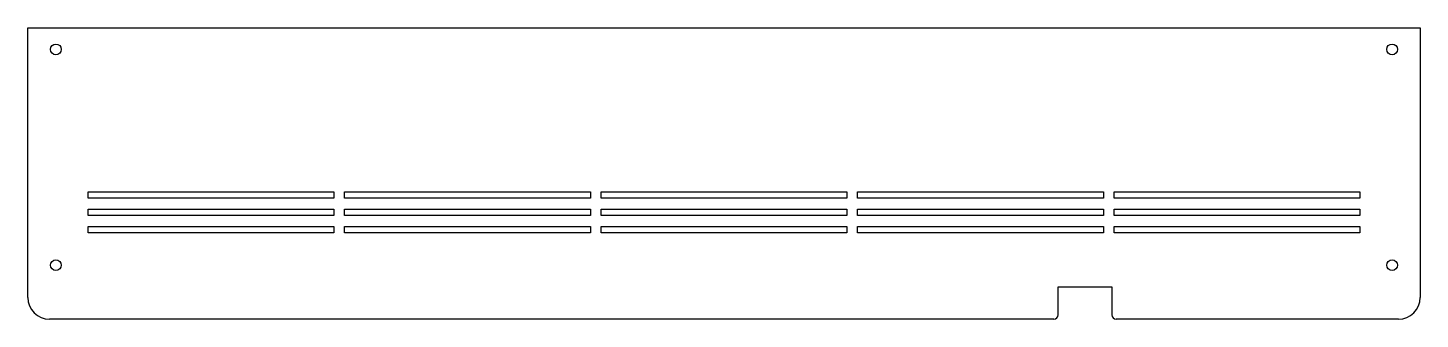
# Model space of a CAD drawing. Extents: x 0.4 to 25.8, y 41.1 to 46.4.
import ezdxf

# ---------------------------------------------------------------- set-up
doc = ezdxf.new("R2010")
doc.units = 0
doc.header["$MEASUREMENT"] = 0
doc.layers.add('VISIBLE', color=7, linetype='CONTINUOUS')

msp = doc.modelspace()

# ---------------------------------------------------------------- linework, layer by layer
at = {"layer": 'VISIBLE'}
for p, q in [((0.361, 46.367), (25.794, 46.367)), ((0.361, 41.446), (0.361, 46.367)), ((25.794, 46.367), (25.794, 41.446)), ((1.463, 43.257), (1.463, 43.375)), ((1.463, 43.375), (5.952, 43.375)), ((5.952, 43.257), (1.463, 43.257)), ((5.952, 43.375), (5.952, 43.257)), ((6.148, 43.375), (10.637, 43.375)), ((6.148, 43.257), (6.148, 43.375)), ((10.637, 43.257), (6.148, 43.257)), ((10.637, 43.375), (10.637, 43.257)), ((10.833, 43.375), (15.322, 43.375)), ((10.833, 43.257), (10.833, 43.375)), ((15.322, 43.257), (10.833, 43.257)), ((15.322, 43.375), (15.322, 43.257)), ((15.519, 43.375), (20.007, 43.375)), ((15.519, 43.257), (15.519, 43.375)), ((20.007, 43.257), (15.519, 43.257)), ((20.007, 43.375), (20.007, 43.257)), ((20.204, 43.257), (20.204, 43.375)), ((20.204, 43.375), (24.692, 43.375)), ((24.692, 43.257), (20.204, 43.257)), ((24.692, 43.375), (24.692, 43.257)), ((1.463, 43.06), (5.952, 43.06)), ((1.463, 42.942), (1.463, 43.06)), ((5.952, 43.06), (5.952, 42.942)), ((6.148, 43.06), (10.637, 43.06)), ((6.148, 42.942), (6.148, 43.06)), ((10.637, 43.06), (10.637, 42.942)), ((10.833, 42.942), (10.833, 43.06)), ((10.833, 43.06), (15.322, 43.06)), ((15.322, 43.06), (15.322, 42.942)), ((15.519, 43.06), (20.007, 43.06)), ((15.519, 42.942), (15.519, 43.06)), ((20.007, 43.06), (20.007, 42.942)), ((20.204, 43.06), (24.692, 43.06)), ((20.204, 42.942), (20.204, 43.06)), ((24.692, 43.06), (24.692, 42.942)), ((5.952, 42.942), (1.463, 42.942)), ((1.463, 42.745), (5.952, 42.745)), ((1.463, 42.627), (1.463, 42.745)), ((5.952, 42.745), (5.952, 42.627)), ((10.637, 42.942), (6.148, 42.942)), ((6.148, 42.627), (6.148, 42.745)), ((6.148, 42.745), (10.637, 42.745)), ((10.637, 42.745), (10.637, 42.627)), ((15.322, 42.942), (10.833, 42.942)), ((10.833, 42.745), (15.322, 42.745)), ((10.833, 42.627), (10.833, 42.745)), ((15.322, 42.745), (15.322, 42.627)), ((20.007, 42.942), (15.519, 42.942)), ((15.519, 42.627), (15.519, 42.745)), ((15.519, 42.745), (20.007, 42.745)), ((20.007, 42.745), (20.007, 42.627)), ((24.692, 42.942), (20.204, 42.942)), ((20.204, 42.745), (24.692, 42.745)), ((20.204, 42.627), (20.204, 42.745)), ((24.692, 42.745), (24.692, 42.627)), ((5.952, 42.627), (1.463, 42.627)), ((10.637, 42.627), (6.148, 42.627)), ((15.322, 42.627), (10.833, 42.627)), ((20.007, 42.627), (15.519, 42.627)), ((24.692, 42.627), (20.204, 42.627)), ((19.18, 41.131), (19.18, 41.643)), ((19.18, 41.643), (20.164, 41.643)), ((20.164, 41.643), (20.164, 41.131)), ((19.101, 41.052), (0.755, 41.052)), ((25.4, 41.052), (20.243, 41.052))]:
    msp.add_line(p, q, dxfattribs=at)
for centre in [(0.873, 45.974), (25.282, 45.974), (0.873, 42.037), (25.282, 42.037)]:
    msp.add_circle(centre, 0.0984, dxfattribs=at)
for centre, radius, start, end in [((0.755, 41.446), 0.394, 180, 270), ((25.4, 41.446), 0.394, 270, 0), ((19.101, 41.131), 0.0787, 270, 0), ((20.243, 41.131), 0.0787, 180, 270)]:
    msp.add_arc(centre, radius, start, end, dxfattribs=at)

doc.saveas('drawing.dxf')
